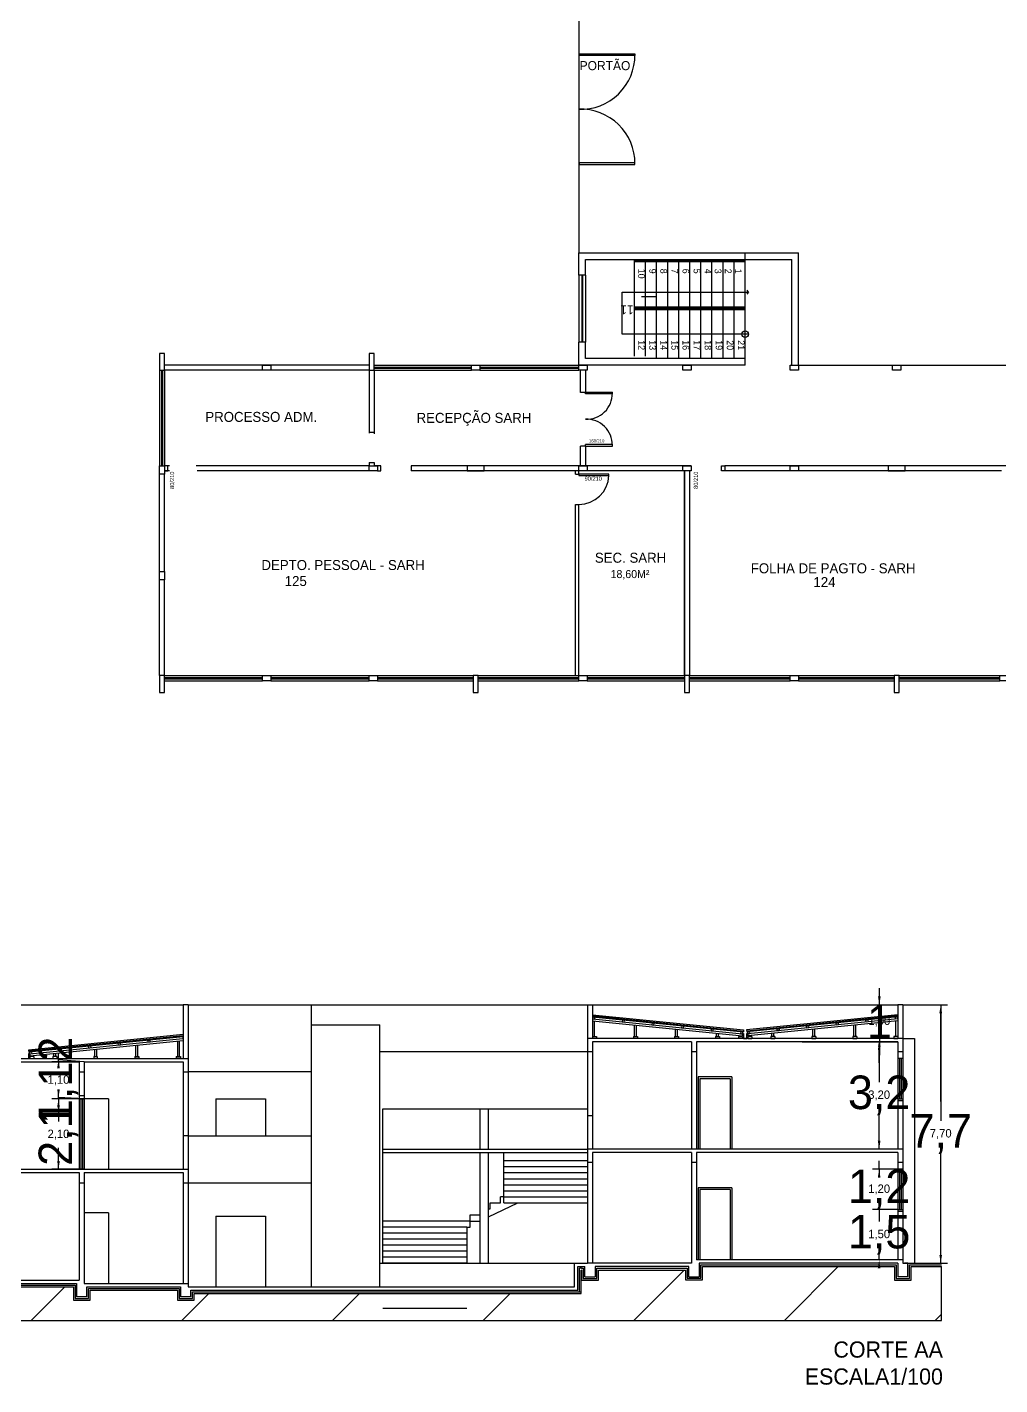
# Model space of a CAD drawing. Header units: metres. Extents: x -999 to 3200, y -1400 to 5056.
# Drawn here: x 1295.63 to 1324.63, y 4598.57 to 4639.01 of the extents above; entities that cross this region are included whole.
import ezdxf

# ---------------------------------------------------------------- set-up
doc = ezdxf.new("R2010")
doc.units = ezdxf.units.M
for name, color, linetype, true_color in [('.5', 7, 'Continuous', 0x000005), ('0.1', 7, 'Continuous', 0x000001), ('0.8', 7, 'Continuous', 0x000008), ('01', 7, 'Continuous', 0x000001), ('02', 7, 'Continuous', 0x000002), ('1', 7, 'Continuous', 0x000001), ('AMARELO', 7, 'Continuous', 0x000002), ('Capa3', 7, 'Continuous', 0x000003), ('COTAS', 7, 'Continuous', 0x000008), ('Layer1', 7, 'Continuous', 0x000001), ('PAREDE', 7, 'Continuous', 0x000005), ('Vão', 7, 'Continuous', 0x000002)]:
    doc.layers.add(name, color=color, linetype=linetype, true_color=true_color)

# ---------------------------------------------------------------- blocks, each defined once
blk = doc.blocks.new('_CLOSEDFILLED')
at = {"color": 0, "linetype": 'BYBLOCK'}
blk.add_solid([(-1, 0.16), (0, 0), (-1, -0.16)], dxfattribs=at)

msp = doc.modelspace()

# ---------------------------------------------------------------- hatches: boundary and pattern name
at = {"layer": '1'}
h = msp.add_hatch(dxfattribs=at)
h.set_pattern_fill('ANSI31', color=1)
h.paths.add_polyline_path([(1322.885, 4602.09), (1321.985, 4602.09), (1321.985, 4601.69), (1321.485, 4601.69), (1321.485, 4602.09), (1315.76, 4602.09), (1315.76, 4601.698), (1315.26, 4601.698), (1315.26, 4601.99), (1312.66, 4601.99), (1312.66, 4601.69), (1312.147, 4601.69), (1312.147, 4601.29), (1300.615, 4601.29), (1300.615, 4601.09), (1300.115, 4601.09), (1300.115, 4601.39), (1297.515, 4601.39), (1297.515, 4601.09), (1297.015, 4601.09), (1297.015, 4601.49), (1291.19, 4601.49), (1291.19, 4601.09), (1290.69, 4601.09), (1290.69, 4601.49), (1289.79, 4601.49), (1289.79, 4600.49), (1322.885, 4600.49), (1322.885, 4602.09)])

# ---------------------------------------------------------------- linework, layer by layer
at = {"layer": '.5', "color": 5}
for p, q in [((1312.076, 4631.631), (1312.076, 4632.291)), ((1312.076, 4632.291), (1318.626, 4632.291)), ((1318.626, 4628.946), (1318.626, 4632.291)), ((1312.276, 4631.631), (1312.276, 4632.091)), ((1312.276, 4632.091), (1318.426, 4632.091)), ((1317.036, 4632.061), (1313.736, 4632.061)), ((1313.736, 4632.061), (1313.736, 4632.021)), ((1317.036, 4632.021), (1313.736, 4632.021)), ((1318.426, 4628.946), (1318.426, 4632.091)), ((1312.276, 4631.631), (1312.076, 4631.631)), ((1317.036, 4630.671), (1313.736, 4630.671)), ((1317.036, 4630.631), (1313.736, 4630.631)), ((1317.036, 4630.591), (1313.736, 4630.591)), ((1312.076, 4628.946), (1312.076, 4629.631)), ((1312.276, 4629.631), (1312.076, 4629.631)), ((1312.276, 4629.146), (1312.276, 4629.631)), ((1317.036, 4629.146), (1312.276, 4629.146)), ((1317.036, 4628.946), (1317.036, 4629.146)), ((1317.036, 4628.946), (1312.076, 4628.946)), ((1317.036, 4628.946), (1312.736, 4628.946))]:
    msp.add_line(p, q, dxfattribs=at)
for points in [[(1299.726, 4628.796), (1299.726, 4629.296), (1299.576, 4629.296), (1299.576, 4628.796), (1299.726, 4628.796)], [(1305.976, 4628.796), (1305.976, 4629.296), (1305.826, 4629.296), (1305.826, 4628.796), (1305.976, 4628.796)], [(1305.976, 4628.796), (1305.976, 4629.296), (1305.826, 4629.296), (1305.826, 4628.796), (1305.976, 4628.796)], [(1302.901, 4628.796), (1302.651, 4628.796), (1302.651, 4628.946), (1302.901, 4628.946), (1302.901, 4628.796)], [(1299.726, 4625.946), (1299.726, 4625.696), (1299.576, 4625.696), (1299.576, 4625.946), (1299.726, 4625.946)], [(1309.251, 4625.946), (1308.751, 4625.946), (1308.751, 4625.796), (1309.251, 4625.796), (1309.251, 4625.946)], [(1312.326, 4625.796), (1312.076, 4625.796), (1312.076, 4625.946), (1312.326, 4625.946), (1312.326, 4625.796)], [(1318.626, 4625.796), (1318.376, 4625.796), (1318.376, 4625.946), (1318.626, 4625.946), (1318.626, 4625.796)], [(1321.801, 4625.946), (1321.301, 4625.946), (1321.301, 4625.796), (1321.801, 4625.796), (1321.801, 4625.946)], [(1299.726, 4622.796), (1299.726, 4622.546), (1299.576, 4622.546), (1299.576, 4622.796), (1299.726, 4622.796)], [(1299.726, 4619.196), (1299.726, 4619.696), (1299.576, 4619.696), (1299.576, 4619.196), (1299.726, 4619.196)], [(1302.901, 4619.546), (1302.651, 4619.546), (1302.651, 4619.696), (1302.901, 4619.696), (1302.901, 4619.546)], [(1306.076, 4619.546), (1305.826, 4619.546), (1305.826, 4619.696), (1306.076, 4619.696), (1306.076, 4619.546)], [(1309.076, 4619.196), (1309.076, 4619.696), (1308.926, 4619.696), (1308.926, 4619.196), (1309.076, 4619.196)], [(1312.326, 4619.546), (1312.076, 4619.546), (1312.076, 4619.696), (1312.326, 4619.696), (1312.326, 4619.546)], [(1315.376, 4619.196), (1315.376, 4619.696), (1315.226, 4619.696), (1315.226, 4619.196), (1315.376, 4619.196)], [(1318.626, 4619.546), (1318.376, 4619.546), (1318.376, 4619.696), (1318.626, 4619.696), (1318.626, 4619.546)], [(1321.626, 4619.196), (1321.626, 4619.696), (1321.476, 4619.696), (1321.476, 4619.196), (1321.626, 4619.196)], [(1324.876, 4619.546), (1324.626, 4619.546), (1324.626, 4619.696), (1324.876, 4619.696), (1324.876, 4619.546)]]:
    msp.add_lwpolyline(points, dxfattribs=at)
at = {"color": 7}
for p, q in [((1313.736, 4629.216), (1313.736, 4632.091)), ((1314.066, 4630.671), (1314.066, 4632.091)), ((1314.066, 4632.061), (1314.066, 4632.091)), ((1314.396, 4630.671), (1314.396, 4632.091)), ((1314.726, 4630.671), (1314.726, 4632.091)), ((1315.056, 4630.671), (1315.056, 4632.091)), ((1315.386, 4630.671), (1315.386, 4632.091)), ((1315.716, 4630.671), (1315.716, 4632.091)), ((1316.046, 4630.671), (1316.046, 4632.091)), ((1316.376, 4629.146), (1316.376, 4632.091)), ((1316.706, 4629.146), (1316.706, 4632.091)), ((1313.371, 4629.871), (1313.371, 4631.116)), ((1313.371, 4631.116), (1317.131, 4631.116)), ((1317.131, 4631.116), (1317.083, 4631.062)), ((1317.131, 4631.116), (1317.093, 4631.18)), ((1314.066, 4629.216), (1314.066, 4630.591)), ((1314.396, 4629.146), (1314.396, 4630.591)), ((1314.726, 4629.146), (1314.726, 4630.591)), ((1315.056, 4629.146), (1315.056, 4630.591)), ((1315.386, 4629.146), (1315.386, 4630.591)), ((1315.716, 4629.146), (1315.716, 4630.591)), ((1316.046, 4629.146), (1316.046, 4630.591)), ((1317.135, 4629.871), (1313.371, 4629.871)), ((1305.826, 4628.946), (1299.726, 4628.946)), ((1305.826, 4628.796), (1299.726, 4628.796)), ((1305.826, 4628.796), (1305.976, 4628.796)), ((1305.826, 4628.796), (1305.826, 4626.921)), ((1305.976, 4628.796), (1305.976, 4628.946)), ((1305.976, 4628.796), (1305.976, 4626.896)), ((1312.126, 4628.134), (1312.126, 4628.796)), ((1312.276, 4628.796), (1312.276, 4628.134)), ((1318.626, 4628.946), (1349.476, 4628.946)), ((1312.276, 4628.134), (1312.126, 4628.134)), ((1305.826, 4626.946), (1305.976, 4626.946)), ((1312.126, 4625.946), (1312.126, 4626.534)), ((1312.276, 4626.534), (1312.126, 4626.534)), ((1312.276, 4626.534), (1312.276, 4625.946)), ((1299.876, 4625.946), (1299.726, 4625.946)), ((1299.876, 4625.796), (1299.726, 4625.796)), ((1305.826, 4625.946), (1300.676, 4625.946)), ((1305.826, 4625.796), (1300.701, 4625.796)), ((1305.826, 4626.046), (1305.976, 4626.046)), ((1305.826, 4626.046), (1305.826, 4625.946)), ((1306.076, 4625.796), (1305.826, 4625.796)), ((1305.976, 4626.046), (1305.976, 4625.946)), ((1306.076, 4625.946), (1305.976, 4625.946)), ((1308.751, 4625.946), (1307.076, 4625.946)), ((1307.076, 4625.946), (1307.076, 4625.796)), ((1308.751, 4625.796), (1307.076, 4625.796)), ((1315.226, 4625.796), (1308.751, 4625.796)), ((1315.426, 4625.946), (1309.251, 4625.946)), ((1311.976, 4625.696), (1311.976, 4625.796)), ((1312.076, 4625.696), (1312.076, 4625.796)), ((1315.226, 4625.796), (1315.226, 4619.696)), ((1315.426, 4625.796), (1315.376, 4625.796)), ((1315.376, 4625.796), (1315.376, 4619.696)), ((1318.726, 4625.946), (1316.426, 4625.946)), ((1316.426, 4625.946), (1316.426, 4625.796)), ((1318.726, 4625.796), (1316.426, 4625.796)), ((1324.876, 4625.946), (1318.626, 4625.946)), ((1324.676, 4625.796), (1318.626, 4625.796)), ((1299.576, 4622.796), (1299.576, 4625.696)), ((1299.726, 4622.796), (1299.726, 4625.696)), ((1311.976, 4625.696), (1312.076, 4625.696)), ((1311.976, 4619.696), (1311.976, 4624.796)), ((1311.976, 4624.796), (1312.076, 4624.796)), ((1312.076, 4619.696), (1312.076, 4624.796)), ((1299.576, 4619.696), (1299.576, 4622.546)), ((1321.028, 4608.79), (1321.028, 4608.79)), ((1321.028, 4608.159), (1321.028, 4608.54)), ((1297.335, 4608.19), (1296.569, 4608.25)), ((1297.335, 4607.09), (1296.569, 4607.125)), ((1297.335, 4607.09), (1296.569, 4607.09)), ((1321.028, 4605.84), (1321.028, 4606.221)), ((1321.028, 4605.59), (1321.028, 4605.59)), ((1297.335, 4604.99), (1296.569, 4604.99)), ((1321.585, 4604.99), (1321.028, 4604.99)), ((1321.028, 4604.04), (1321.028, 4604.009)), ((1321.585, 4603.79), (1321.028, 4603.79)), ((1321.585, 4603.79), (1321.028, 4603.79)), ((1321.585, 4602.29), (1321.028, 4602.29)), ((1312.16, 4602.04), (1312.097, 4602.04)), ((1312.097, 4601.34), (1312.097, 4602.04)), ((1312.16, 4601.99), (1312.147, 4601.99)), ((1312.147, 4601.29), (1312.147, 4601.99)), ((1321.028, 4602.071), (1321.028, 4602.04)), ((1300.565, 4601.34), (1312.147, 4601.342)), ((1300.615, 4601.29), (1312.147, 4601.29))]:
    msp.add_line(p, q, dxfattribs=at)
at = {"color": 1}
for p, q in [((1321.034, 4610.14), (1321.034, 4610.39)), ((1321.034, 4609.89), (1321.034, 4609.89)), ((1321.735, 4609.89), (1322.863, 4609.89)), ((1322.863, 4607.009), (1322.863, 4609.64)), ((1321.034, 4608.89), (1321.034, 4608.89)), ((1321.034, 4608.64), (1321.034, 4608.39)), ((1322.863, 4602.44), (1322.863, 4605.071)), ((1321.76, 4602.19), (1322.863, 4602.19))]:
    msp.add_line(p, q, dxfattribs=at)
at = {"color": 8}
for p, q in [((1321.028, 4608.79), (1321.028, 4607.586)), ((1296.569, 4608.19), (1296.569, 4608.44)), ((1297.135, 4608.19), (1296.369, 4608.19)), ((1296.569, 4608.19), (1296.569, 4608.036)), ((1296.569, 4607.09), (1296.569, 4607.244)), ((1297.135, 4607.09), (1296.369, 4607.09)), ((1297.135, 4607.09), (1296.369, 4607.09)), ((1296.569, 4607.09), (1296.569, 4606.419)), ((1296.569, 4607.09), (1296.569, 4606.84)), ((1321.028, 4605.59), (1321.028, 4606.794)), ((1296.569, 4604.99), (1296.569, 4605.628)), ((1321.028, 4604.99), (1321.028, 4605.24)), ((1297.135, 4604.99), (1296.369, 4604.99)), ((1321.385, 4604.99), (1320.828, 4604.99)), ((1321.028, 4604.99), (1321.028, 4604.786)), ((1321.028, 4603.79), (1321.028, 4603.994)), ((1321.385, 4603.79), (1320.828, 4603.79)), ((1321.385, 4603.79), (1320.828, 4603.79)), ((1321.028, 4603.79), (1321.028, 4603.436)), ((1321.028, 4603.79), (1321.028, 4603.54)), ((1321.385, 4602.29), (1320.828, 4602.29)), ((1321.028, 4602.29), (1321.028, 4602.644))]:
    msp.add_line(p, q, dxfattribs=at)
at = {"color": 7}
for points in [[(1299.726, 4625.796), (1299.826, 4625.796), (1299.826, 4625.946), (1299.726, 4625.946)], [(1306.076, 4625.796), (1306.176, 4625.796), (1306.176, 4625.946), (1306.076, 4625.946)], [(1316.426, 4625.796), (1316.326, 4625.796), (1316.326, 4625.946), (1316.426, 4625.946)], [(1312.16, 4602.04), (1312.21, 4602.04), (1312.21, 4601.74), (1312.61, 4601.74), (1312.61, 4602.04), (1315.31, 4602.04), (1315.31, 4601.748), (1315.71, 4601.748), (1315.71, 4602.14), (1321.535, 4602.14), (1321.535, 4601.74), (1321.935, 4601.74), (1321.935, 4602.14), (1322.885, 4602.14)], [(1312.16, 4601.99), (1312.16, 4601.69), (1312.66, 4601.69), (1312.66, 4601.99), (1315.26, 4601.99), (1315.26, 4601.698), (1315.76, 4601.698), (1315.76, 4602.09), (1321.485, 4602.09), (1321.485, 4601.69), (1321.985, 4601.69), (1321.985, 4602.09), (1322.885, 4602.09)], [(1289.79, 4601.54), (1290.74, 4601.54), (1290.74, 4601.14), (1291.14, 4601.14), (1291.14, 4601.54), (1297.065, 4601.54), (1297.065, 4601.14), (1297.465, 4601.14), (1297.465, 4601.44), (1300.165, 4601.44), (1300.165, 4601.14), (1300.565, 4601.14), (1300.565, 4601.34)], [(1289.79, 4601.49), (1290.69, 4601.49), (1290.69, 4601.09), (1291.19, 4601.09), (1291.19, 4601.49), (1297.015, 4601.49), (1297.015, 4601.09), (1297.515, 4601.09), (1297.515, 4601.39), (1300.115, 4601.39), (1300.115, 4601.09), (1300.615, 4601.09), (1300.615, 4601.29)]]:
    msp.add_lwpolyline(points, dxfattribs=at)
msp.add_circle((1317.036, 4629.871), 0.0992, dxfattribs=at)
at = {"layer": '0.1', "color": 1}
for p, q in [((1314.398, 4630.979), (1313.946, 4630.979)), ((1312.276, 4628.137), (1313.076, 4628.137)), ((1313.076, 4628.089), (1312.276, 4628.089)), ((1313.076, 4626.583), (1312.276, 4626.583)), ((1313.076, 4626.536), (1313.076, 4626.583)), ((1312.276, 4626.536), (1313.076, 4626.536))]:
    msp.add_line(p, q, dxfattribs=at)
for centre, start, end in [((1312.311, 4628.101), 267.3895, 0.8874), ((1312.311, 4626.571), 359.1126, 92.6105)]:
    msp.add_arc(centre, 0.766, start, end, dxfattribs=at)
at = {"layer": '0.8', "color": 8}
msp.add_line((1310.874, 4619.696), (1311.434, 4619.696), dxfattribs=at)
msp.add_lwpolyline([(1312.976, 4625.656), (1312.976, 4625.696), (1312.076, 4625.696), (1312.076, 4625.656)], close=True, dxfattribs=at)
msp.add_arc((1312.076, 4625.696), 0.9, 270, 357.4527, dxfattribs=at)
at = {"layer": '01', "color": 2}
msp.add_line((1315.226, 4619.696), (1315.226, 4625.796), dxfattribs=at)
at = {"layer": '02', "color": 2}
for p, q in [((1321.526, 4625.796), (1321.626, 4625.796)), ((1304.11, 4609.29), (1306.15, 4609.29)), ((1306.235, 4602.19), (1306.235, 4606.788)), ((1309.84, 4603.99), (1309.84, 4605.488)), ((1309.84, 4605.25), (1312.335, 4605.25)), ((1309.84, 4605.07), (1312.335, 4605.07)), ((1309.84, 4604.89), (1312.335, 4604.89)), ((1309.84, 4604.71), (1312.335, 4604.71)), ((1309.84, 4604.53), (1312.335, 4604.53)), ((1309.84, 4604.35), (1312.335, 4604.35)), ((1309.135, 4603.728), (1309.135, 4603.908)), ((1309.385, 4603.57), (1310.257, 4603.99)), ((1309.435, 4603.81), (1309.435, 4603.99)), ((1309.435, 4603.99), (1309.735, 4603.99)), ((1309.735, 4603.99), (1309.74, 4603.99)), ((1309.74, 4603.99), (1309.74, 4604.17)), ((1309.84, 4604.17), (1309.74, 4604.17)), ((1309.84, 4604.17), (1312.335, 4604.17)), ((1309.84, 4603.99), (1312.335, 4603.99)), ((1308.835, 4603.45), (1308.835, 4603.63)), ((1308.835, 4603.63), (1309.135, 4603.63)), ((1309.385, 4603.81), (1309.435, 4603.81)), ((1308.835, 4603.45), (1309.135, 4603.45))]:
    msp.add_line(p, q, dxfattribs=at)
at = {"layer": '1', "color": 1}
for p, q in [((1312.101, 4638.219), (1313.751, 4638.219)), ((1312.101, 4638.219), (1312.101, 4638.169)), ((1313.751, 4638.169), (1312.101, 4638.169)), ((1313.751, 4638.219), (1313.751, 4638.169)), ((1313.751, 4634.969), (1312.101, 4634.969)), ((1312.101, 4634.919), (1312.101, 4634.969)), ((1312.101, 4634.919), (1313.751, 4634.919)), ((1313.751, 4634.919), (1313.751, 4634.969)), ((1317.036, 4629.146), (1317.036, 4632.291)), ((1299.576, 4628.796), (1299.576, 4625.946)), ((1299.726, 4628.796), (1299.726, 4625.946)), ((1305.976, 4628.946), (1308.876, 4628.946)), ((1305.976, 4628.796), (1308.876, 4628.796)), ((1309.126, 4628.946), (1312.076, 4628.946)), ((1309.126, 4628.796), (1312.076, 4628.796)), ((1312.276, 4628.089), (1312.276, 4628.134)), ((1313.076, 4628.089), (1313.076, 4628.137)), ((1312.276, 4626.534), (1312.276, 4626.583)), ((1299.726, 4619.696), (1299.726, 4622.546)), ((1299.726, 4619.696), (1302.651, 4619.696)), ((1302.901, 4619.696), (1305.826, 4619.696)), ((1306.076, 4619.696), (1308.926, 4619.696)), ((1309.076, 4619.696), (1312.076, 4619.696)), ((1312.326, 4619.696), (1315.226, 4619.696)), ((1315.376, 4619.696), (1318.376, 4619.696)), ((1318.626, 4619.696), (1321.476, 4619.696)), ((1321.626, 4619.696), (1324.626, 4619.696)), ((1299.726, 4619.546), (1302.651, 4619.546)), ((1302.901, 4619.546), (1305.826, 4619.546)), ((1306.076, 4619.546), (1308.926, 4619.546)), ((1309.076, 4619.546), (1312.076, 4619.546)), ((1312.326, 4619.546), (1315.226, 4619.546)), ((1315.376, 4619.546), (1318.376, 4619.546)), ((1318.626, 4619.546), (1321.476, 4619.546)), ((1321.626, 4619.546), (1324.626, 4619.546)), ((1290.935, 4609.89), (1300.285, 4609.89)), ((1300.435, 4609.89), (1308.66, 4609.89)), ((1304.11, 4609.29), (1304.11, 4609.89)), ((1308.66, 4609.89), (1312.335, 4609.89)), ((1312.485, 4609.89), (1321.585, 4609.89)), ((1312.485, 4609.591), (1316.99, 4609.14)), ((1321.585, 4609.591), (1317.079, 4609.14)), ((1312.485, 4609.561), (1316.987, 4609.11)), ((1312.485, 4609.53), (1316.984, 4609.081)), ((1312.485, 4609.47), (1316.958, 4609.023)), ((1312.485, 4609.41), (1316.952, 4608.963)), ((1312.497, 4609.529), (1312.491, 4609.47)), ((1312.491, 4609.47), (1312.55, 4609.464)), ((1312.556, 4609.523), (1312.497, 4609.529)), ((1312.545, 4608.95), (1312.545, 4609.404)), ((1312.55, 4609.464), (1312.556, 4609.523)), ((1313.379, 4609.441), (1313.373, 4609.381)), ((1313.373, 4609.381), (1313.432, 4609.375)), ((1313.438, 4609.435), (1313.379, 4609.441)), ((1313.432, 4609.375), (1313.438, 4609.435)), ((1313.737, 4608.95), (1313.737, 4609.285)), ((1313.797, 4608.95), (1313.797, 4609.279)), ((1314.261, 4609.353), (1314.255, 4609.293)), ((1314.255, 4609.293), (1314.314, 4609.287)), ((1314.32, 4609.347), (1314.261, 4609.353)), ((1314.314, 4609.287), (1314.32, 4609.347)), ((1315.143, 4609.265), (1315.137, 4609.205)), ((1315.137, 4609.205), (1315.196, 4609.199)), ((1315.202, 4609.259), (1315.143, 4609.265)), ((1315.196, 4609.199), (1315.202, 4609.259)), ((1316.025, 4609.176), (1316.019, 4609.117)), ((1316.085, 4609.17), (1316.025, 4609.176)), ((1316.079, 4609.111), (1316.085, 4609.17)), ((1321.585, 4609.561), (1317.082, 4609.11)), ((1321.585, 4609.53), (1317.085, 4609.081)), ((1321.585, 4609.47), (1317.111, 4609.023)), ((1321.585, 4609.41), (1317.117, 4608.963)), ((1317.985, 4609.17), (1318.044, 4609.176)), ((1317.991, 4609.111), (1317.985, 4609.17)), ((1318.044, 4609.176), (1318.05, 4609.117)), ((1318.867, 4609.259), (1318.926, 4609.265)), ((1318.873, 4609.199), (1318.867, 4609.259)), ((1318.932, 4609.205), (1318.873, 4609.199)), ((1318.926, 4609.265), (1318.932, 4609.205)), ((1319.749, 4609.347), (1319.809, 4609.353)), ((1319.755, 4609.287), (1319.749, 4609.347)), ((1319.815, 4609.293), (1319.755, 4609.287)), ((1319.809, 4609.353), (1319.815, 4609.293)), ((1320.273, 4608.95), (1320.273, 4609.279)), ((1320.333, 4608.95), (1320.333, 4609.285)), ((1320.631, 4609.435), (1320.691, 4609.441)), ((1320.637, 4609.375), (1320.631, 4609.435)), ((1320.697, 4609.381), (1320.637, 4609.375)), ((1320.691, 4609.441), (1320.697, 4609.381)), ((1321.513, 4609.523), (1321.573, 4609.529)), ((1321.519, 4609.464), (1321.513, 4609.523)), ((1321.579, 4609.47), (1321.519, 4609.464)), ((1321.525, 4608.95), (1321.525, 4609.404)), ((1321.573, 4609.529), (1321.579, 4609.47)), ((1300.285, 4609.001), (1295.679, 4608.54)), ((1300.285, 4608.971), (1295.682, 4608.51)), ((1300.285, 4608.94), (1295.685, 4608.481)), ((1300.278, 4608.879), (1295.711, 4608.423)), ((1300.285, 4608.82), (1295.717, 4608.363)), ((1299.231, 4608.835), (1299.291, 4608.841)), ((1299.237, 4608.775), (1299.231, 4608.835)), ((1299.297, 4608.781), (1299.237, 4608.775)), ((1299.291, 4608.841), (1299.297, 4608.781)), ((1300.125, 4608.35), (1300.125, 4608.804)), ((1300.171, 4608.35), (1300.171, 4608.809)), ((1300.273, 4608.929), (1300.279, 4608.87)), ((1312.485, 4608.95), (1312.605, 4608.95)), ((1312.605, 4608.89), (1312.485, 4608.89)), ((1312.605, 4608.95), (1312.605, 4608.89)), ((1313.707, 4608.95), (1313.827, 4608.95)), ((1313.707, 4608.95), (1313.707, 4608.89)), ((1313.827, 4608.89), (1313.707, 4608.89)), ((1313.827, 4608.95), (1313.827, 4608.89)), ((1314.929, 4608.95), (1315.049, 4608.95)), ((1314.929, 4608.95), (1314.929, 4608.89)), ((1315.049, 4608.89), (1314.929, 4608.89)), ((1314.959, 4608.95), (1314.959, 4609.162)), ((1315.019, 4608.95), (1315.019, 4609.156)), ((1315.049, 4608.95), (1315.049, 4608.89)), ((1316.019, 4609.117), (1316.079, 4609.111)), ((1316.151, 4608.95), (1316.271, 4608.95)), ((1316.151, 4608.95), (1316.151, 4608.89)), ((1316.271, 4608.89), (1316.151, 4608.89)), ((1316.181, 4608.95), (1316.181, 4609.04)), ((1316.241, 4608.95), (1316.241, 4609.034)), ((1316.271, 4608.95), (1316.271, 4608.89)), ((1316.832, 4608.95), (1316.952, 4608.95)), ((1316.832, 4608.95), (1316.832, 4608.89)), ((1316.952, 4608.89), (1316.832, 4608.89)), ((1316.904, 4609.088), (1316.898, 4609.029)), ((1316.898, 4609.029), (1316.958, 4609.023)), ((1316.964, 4609.083), (1316.904, 4609.088)), ((1316.958, 4609.023), (1316.952, 4608.963)), ((1316.952, 4608.95), (1316.952, 4608.89)), ((1316.958, 4609.023), (1316.964, 4609.083)), ((1316.962, 4609.04), (1316.986, 4609.04)), ((1316.99, 4609.14), (1316.984, 4609.081)), ((1316.986, 4609.04), (1316.986, 4608.89)), ((1316.986, 4608.89), (1317.083, 4608.89)), ((1317.079, 4609.14), (1317.085, 4609.081)), ((1317.083, 4608.89), (1317.083, 4609.04)), ((1317.083, 4609.04), (1317.107, 4609.04)), ((1317.105, 4609.083), (1317.165, 4609.088)), ((1317.111, 4609.023), (1317.105, 4609.083)), ((1317.171, 4609.029), (1317.111, 4609.023)), ((1317.111, 4609.023), (1317.117, 4608.963)), ((1317.237, 4608.95), (1317.117, 4608.95)), ((1317.117, 4608.95), (1317.117, 4608.89)), ((1317.117, 4608.89), (1317.237, 4608.89)), ((1317.165, 4609.088), (1317.171, 4609.029)), ((1317.237, 4608.95), (1317.237, 4608.89)), ((1317.918, 4608.95), (1317.798, 4608.95)), ((1317.798, 4608.95), (1317.798, 4608.89)), ((1317.798, 4608.89), (1317.918, 4608.89)), ((1317.828, 4608.95), (1317.828, 4609.034)), ((1317.888, 4608.95), (1317.888, 4609.04)), ((1317.918, 4608.95), (1317.918, 4608.89)), ((1318.05, 4609.117), (1317.991, 4609.111)), ((1319.14, 4608.95), (1319.02, 4608.95)), ((1319.02, 4608.95), (1319.02, 4608.89)), ((1319.02, 4608.89), (1319.14, 4608.89)), ((1319.05, 4608.95), (1319.05, 4609.156)), ((1319.11, 4608.95), (1319.11, 4609.162)), ((1319.14, 4608.95), (1319.14, 4608.89)), ((1320.363, 4608.95), (1320.243, 4608.95)), ((1320.243, 4608.95), (1320.243, 4608.89)), ((1320.243, 4608.89), (1320.363, 4608.89)), ((1320.363, 4608.95), (1320.363, 4608.89)), ((1321.585, 4608.95), (1321.465, 4608.95)), ((1321.465, 4608.95), (1321.465, 4608.89)), ((1321.465, 4608.89), (1321.585, 4608.89)), ((1321.735, 4608.89), (1322.085, 4608.89)), ((1322.085, 4608.89), (1322.085, 4602.19)), ((1295.679, 4608.54), (1295.685, 4608.481)), ((1295.683, 4608.29), (1295.683, 4608.44)), ((1295.683, 4608.44), (1295.707, 4608.44)), ((1295.705, 4608.483), (1295.765, 4608.488)), ((1295.711, 4608.423), (1295.705, 4608.483)), ((1295.771, 4608.429), (1295.711, 4608.423)), ((1295.711, 4608.423), (1295.717, 4608.363)), ((1295.765, 4608.488), (1295.771, 4608.429)), ((1296.428, 4608.35), (1296.428, 4608.434)), ((1296.488, 4608.35), (1296.488, 4608.44)), ((1296.585, 4608.57), (1296.644, 4608.576)), ((1296.591, 4608.511), (1296.585, 4608.57)), ((1296.65, 4608.517), (1296.591, 4608.511)), ((1296.644, 4608.576), (1296.65, 4608.517)), ((1297.467, 4608.659), (1297.526, 4608.665)), ((1297.473, 4608.599), (1297.467, 4608.659)), ((1297.532, 4608.605), (1297.473, 4608.599)), ((1297.526, 4608.665), (1297.532, 4608.605)), ((1297.65, 4608.35), (1297.65, 4608.556)), ((1297.71, 4608.35), (1297.71, 4608.562)), ((1298.349, 4608.747), (1298.409, 4608.753)), ((1298.355, 4608.687), (1298.349, 4608.747)), ((1298.415, 4608.693), (1298.355, 4608.687)), ((1298.409, 4608.753), (1298.415, 4608.693)), ((1298.873, 4608.35), (1298.873, 4608.679)), ((1298.933, 4608.35), (1298.933, 4608.685)), ((1312.335, 4608.49), (1306.15, 4608.49)), ((1312.335, 4608.49), (1312.335, 4606.59)), ((1312.485, 4608.49), (1312.485, 4606.59)), ((1295.586, 4608.29), (1295.683, 4608.29)), ((1295.837, 4608.35), (1295.717, 4608.35)), ((1295.717, 4608.35), (1295.717, 4608.29)), ((1295.717, 4608.29), (1295.837, 4608.29)), ((1295.837, 4608.35), (1295.837, 4608.29)), ((1296.518, 4608.35), (1296.398, 4608.35)), ((1296.398, 4608.35), (1296.398, 4608.29)), ((1296.398, 4608.29), (1296.518, 4608.29)), ((1296.518, 4608.35), (1296.518, 4608.29)), ((1297.62, 4608.35), (1297.62, 4608.29)), ((1297.65, 4608.35), (1297.62, 4608.35)), ((1297.62, 4608.29), (1297.728, 4608.29)), ((1297.65, 4608.35), (1297.72, 4608.35)), ((1297.72, 4608.35), (1297.72, 4608.29)), ((1298.843, 4608.35), (1298.963, 4608.35)), ((1298.843, 4608.35), (1298.843, 4608.29)), ((1298.843, 4608.29), (1298.963, 4608.29)), ((1298.963, 4608.29), (1298.843, 4608.29)), ((1298.963, 4608.35), (1298.963, 4608.29)), ((1298.963, 4608.35), (1298.963, 4608.29)), ((1300.081, 4608.35), (1300.201, 4608.35)), ((1300.081, 4608.35), (1300.081, 4608.29)), ((1300.201, 4608.29), (1300.081, 4608.29)), ((1300.201, 4608.35), (1300.201, 4608.29)), ((1321.635, 4608.29), (1321.635, 4607.09)), ((1321.685, 4608.29), (1321.685, 4607.09)), ((1300.285, 4607.89), (1300.285, 4605.99)), ((1304.11, 4607.89), (1300.435, 4607.89)), ((1300.435, 4607.89), (1300.435, 4605.99)), ((1315.635, 4607.74), (1315.635, 4605.59)), ((1316.635, 4607.74), (1315.635, 4607.74)), ((1315.685, 4607.69), (1315.685, 4605.59)), ((1316.585, 4607.69), (1315.685, 4607.69)), ((1316.585, 4607.69), (1316.585, 4605.59)), ((1316.635, 4607.74), (1316.635, 4605.59)), ((1297.235, 4607.09), (1297.235, 4604.99)), ((1297.285, 4607.09), (1297.285, 4604.99)), ((1298.06, 4607.09), (1297.335, 4607.09)), ((1298.06, 4607.09), (1298.06, 4604.99)), ((1301.26, 4607.09), (1302.735, 4607.09)), ((1301.26, 4607.09), (1301.26, 4605.99)), ((1302.735, 4607.09), (1302.735, 4605.99)), ((1309.135, 4602.19), (1309.135, 4605.488)), ((1309.385, 4602.19), (1309.385, 4605.488)), ((1312.335, 4605.19), (1312.335, 4602.19)), ((1312.485, 4605.19), (1312.485, 4602.19)), ((1321.635, 4604.99), (1321.635, 4603.79)), ((1321.685, 4604.99), (1321.685, 4603.79)), ((1300.285, 4604.59), (1300.285, 4601.59)), ((1300.435, 4604.59), (1304.11, 4604.59)), ((1300.435, 4604.59), (1300.435, 4601.59)), ((1315.635, 4604.44), (1315.635, 4602.29)), ((1316.635, 4604.44), (1315.635, 4604.44)), ((1315.685, 4604.39), (1315.685, 4602.29)), ((1316.585, 4604.39), (1315.685, 4604.39)), ((1316.585, 4604.39), (1316.585, 4602.29)), ((1316.635, 4604.44), (1316.635, 4602.29)), ((1298.06, 4603.69), (1297.335, 4603.69)), ((1298.06, 4603.69), (1298.06, 4601.59)), ((1301.26, 4603.59), (1302.735, 4603.59)), ((1301.26, 4603.59), (1301.26, 4601.49)), ((1302.735, 4603.59), (1302.735, 4601.49)), ((1308.835, 4603.45), (1306.235, 4603.45)), ((1308.735, 4603.27), (1306.235, 4603.27)), ((1308.735, 4603.27), (1308.735, 4602.19)), ((1308.735, 4603.27), (1308.835, 4603.27)), ((1308.835, 4603.27), (1308.835, 4603.45)), ((1308.735, 4603.09), (1306.235, 4603.09)), ((1308.735, 4602.91), (1306.235, 4602.91)), ((1308.735, 4602.73), (1306.235, 4602.73)), ((1308.735, 4602.55), (1306.235, 4602.55)), ((1308.735, 4602.37), (1306.235, 4602.37)), ((1306.15, 4602.19), (1311.947, 4602.19)), ((1308.735, 4602.19), (1306.235, 4602.19)), ((1322.885, 4600.49), (1322.885, 4602.09)), ((1308.735, 4600.848), (1306.235, 4600.848)), ((1289.79, 4600.49), (1322.885, 4600.49))]:
    msp.add_line(p, q, dxfattribs=at)
at = {"layer": '1', "color": 8}
for p, q in [((1321.034, 4609.89), (1321.034, 4610.14)), ((1321.034, 4609.89), (1321.034, 4609.786)), ((1321.935, 4609.89), (1323.063, 4609.89)), ((1322.863, 4609.89), (1322.863, 4606.436)), ((1321.034, 4608.89), (1321.034, 4608.994)), ((1321.034, 4608.89), (1321.034, 4608.64)), ((1322.863, 4602.19), (1322.863, 4605.644)), ((1321.96, 4602.19), (1323.063, 4602.19))]:
    msp.add_line(p, q, dxfattribs=at)
at = {"layer": '1', "color": 1}
for centre, start, end in [((1312.137, 4638.181), 267.8201, 0.4438), ((1312.137, 4634.956), 359.5562, 92.1799)]:
    msp.add_arc(centre, 1.614, start, end, dxfattribs=at)
at = {"layer": 'AMARELO', "color": 2}
for p, q in [((1312.076, 4631.631), (1312.076, 4629.631)), ((1312.166, 4631.631), (1312.166, 4629.631)), ((1312.186, 4631.631), (1312.186, 4629.631)), ((1312.276, 4631.631), (1312.276, 4629.631))]:
    msp.add_line(p, q, dxfattribs=at)
at = {"layer": 'Capa3', "color": 3}
for p, q in [((1306.235, 4606.788), (1312.335, 4606.788)), ((1309.135, 4605.588), (1309.135, 4606.788)), ((1309.385, 4605.588), (1309.385, 4606.788))]:
    msp.add_line(p, q, dxfattribs=at)
at = {"layer": 'COTAS', "color": 8}
msp.add_line((1312.076, 4640.846), (1312.076, 4632.291), dxfattribs=at)
at = {"layer": 'Defpoints'}
for p in [(1321.034, 4609.89), (1321.034, 4609.89), (1321.735, 4609.89), (1322.863, 4609.89), (1321.028, 4608.79), (1321.028, 4608.79), (1321.034, 4608.89), (1296.569, 4608.19), (1297.335, 4608.19), (1296.569, 4607.09), (1297.335, 4607.09), (1297.335, 4607.09), (1321.028, 4605.59), (1297.335, 4604.99), (1321.028, 4604.99), (1321.585, 4604.99), (1321.585, 4603.79), (1321.585, 4603.79), (1321.028, 4602.29), (1321.585, 4602.29), (1321.76, 4602.19)]:
    msp.add_point(p, dxfattribs=at)
at = {"layer": 'Layer1', "color": 1}
for p, q in [((1308.876, 4628.796), (1308.876, 4628.946)), ((1308.876, 4628.946), (1309.126, 4628.946)), ((1309.126, 4628.796), (1308.876, 4628.796)), ((1309.126, 4628.946), (1309.126, 4628.796))]:
    msp.add_line(p, q, dxfattribs=at)
for points in [[(1312.326, 4628.796), (1312.076, 4628.796), (1312.076, 4628.946), (1312.326, 4628.946), (1312.326, 4628.796)], [(1315.426, 4628.796), (1315.176, 4628.796), (1315.176, 4628.946), (1315.426, 4628.946), (1315.426, 4628.796)], [(1318.626, 4628.796), (1318.376, 4628.796), (1318.376, 4628.946), (1318.626, 4628.946), (1318.626, 4628.796)], [(1321.676, 4628.796), (1321.426, 4628.796), (1321.426, 4628.946), (1321.676, 4628.946), (1321.676, 4628.796)], [(1306.076, 4625.796), (1305.826, 4625.796), (1305.826, 4625.946), (1306.076, 4625.946), (1306.076, 4625.796)], [(1315.426, 4625.796), (1315.176, 4625.796), (1315.176, 4625.946), (1315.426, 4625.946), (1315.426, 4625.796)]]:
    msp.add_lwpolyline(points, dxfattribs=at)
at = {"layer": 'PAREDE', "color": 5}
for p, q in [((1300.435, 4609.89), (1300.285, 4609.89)), ((1300.285, 4609.89), (1300.285, 4608.29)), ((1300.435, 4609.89), (1300.435, 4607.89)), ((1312.335, 4609.89), (1312.485, 4609.89)), ((1312.335, 4609.89), (1312.335, 4608.49)), ((1312.485, 4609.89), (1312.485, 4608.89)), ((1321.735, 4609.89), (1321.585, 4609.89)), ((1321.585, 4609.89), (1321.585, 4608.89)), ((1321.735, 4609.89), (1321.735, 4608.29)), ((1321.735, 4608.89), (1312.335, 4608.89)), ((1315.435, 4608.79), (1312.485, 4608.79)), ((1312.485, 4608.79), (1312.485, 4608.49)), ((1315.435, 4608.79), (1315.435, 4605.59)), ((1315.585, 4608.79), (1315.585, 4605.59)), ((1321.585, 4608.79), (1315.585, 4608.79)), ((1318.735, 4608.79), (1321.585, 4608.79)), ((1321.585, 4608.79), (1321.585, 4608.29)), ((1312.485, 4608.49), (1312.335, 4608.49)), ((1315.585, 4608.49), (1315.435, 4608.49)), ((1321.735, 4608.49), (1321.585, 4608.49)), ((1290.935, 4608.29), (1300.435, 4608.29)), ((1291.085, 4608.19), (1297.185, 4608.19)), ((1297.185, 4608.19), (1297.185, 4604.99)), ((1297.335, 4608.19), (1297.335, 4604.99)), ((1297.335, 4608.19), (1300.285, 4608.19)), ((1300.285, 4608.19), (1300.285, 4607.89)), ((1321.735, 4608.29), (1321.585, 4608.29)), ((1297.185, 4607.89), (1297.335, 4607.89)), ((1300.285, 4607.89), (1300.435, 4607.89)), ((1297.185, 4607.19), (1297.335, 4607.19)), ((1297.185, 4607.09), (1297.335, 4607.09)), ((1321.585, 4607.09), (1321.585, 4605.59)), ((1321.585, 4607.09), (1321.735, 4607.09)), ((1321.585, 4607.04), (1321.735, 4607.04)), ((1321.735, 4607.09), (1321.735, 4604.99)), ((1312.335, 4606.59), (1312.335, 4605.19)), ((1312.335, 4606.59), (1312.485, 4606.59)), ((1312.485, 4606.59), (1312.485, 4605.59)), ((1300.285, 4605.99), (1300.285, 4604.99)), ((1300.435, 4605.99), (1300.285, 4605.99)), ((1300.435, 4605.99), (1300.435, 4604.59)), ((1300.435, 4605.99), (1304.11, 4605.99)), ((1306.235, 4605.588), (1312.335, 4605.588)), ((1306.235, 4605.588), (1312.335, 4605.588)), ((1321.735, 4605.59), (1312.335, 4605.59)), ((1306.235, 4605.488), (1312.335, 4605.488)), ((1306.235, 4605.488), (1312.335, 4605.488)), ((1312.485, 4605.19), (1312.335, 4605.19)), ((1312.485, 4605.19), (1312.335, 4605.19)), ((1315.435, 4605.49), (1312.485, 4605.49)), ((1312.485, 4605.49), (1312.485, 4605.19)), ((1315.435, 4605.49), (1315.435, 4602.19)), ((1315.585, 4605.19), (1315.435, 4605.19)), ((1315.585, 4605.49), (1315.585, 4602.29)), ((1321.585, 4605.49), (1315.585, 4605.49)), ((1321.585, 4605.49), (1321.585, 4604.99)), ((1321.735, 4605.19), (1321.585, 4605.19)), ((1290.935, 4604.99), (1300.435, 4604.99)), ((1291.085, 4604.89), (1297.185, 4604.89)), ((1297.185, 4604.89), (1297.185, 4601.69)), ((1297.335, 4604.89), (1297.335, 4601.59)), ((1297.335, 4604.89), (1300.285, 4604.89)), ((1300.285, 4604.89), (1300.285, 4604.59)), ((1321.735, 4604.99), (1321.585, 4604.99)), ((1297.185, 4604.59), (1297.335, 4604.59)), ((1300.285, 4604.59), (1300.435, 4604.59)), ((1321.585, 4603.79), (1321.585, 4602.29)), ((1321.585, 4603.79), (1321.735, 4603.79)), ((1321.585, 4603.74), (1321.735, 4603.74)), ((1321.735, 4603.79), (1321.735, 4602.19)), ((1321.735, 4602.29), (1315.585, 4602.29)), ((1311.947, 4602.19), (1312.335, 4602.19)), ((1311.947, 4601.49), (1311.947, 4602.19)), ((1312.047, 4602.09), (1312.26, 4602.09)), ((1312.047, 4602.09), (1312.26, 4602.09)), ((1312.047, 4601.39), (1312.047, 4602.09)), ((1312.26, 4601.79), (1312.26, 4602.09)), ((1315.435, 4602.19), (1312.335, 4602.19)), ((1315.36, 4602.09), (1312.56, 4602.09)), ((1312.56, 4602.09), (1312.56, 4601.79)), ((1315.36, 4601.79), (1315.36, 4602.09)), ((1321.585, 4602.19), (1315.66, 4602.19)), ((1315.66, 4602.19), (1315.66, 4601.79)), ((1321.585, 4602.19), (1321.585, 4601.79)), ((1321.735, 4602.19), (1321.785, 4602.19)), ((1321.885, 4602.19), (1321.785, 4602.19)), ((1321.885, 4601.79), (1321.885, 4602.19)), ((1321.885, 4602.19), (1322.885, 4602.19)), ((1290.935, 4601.69), (1297.185, 4601.69)), ((1291.085, 4601.59), (1297.11, 4601.59)), ((1297.11, 4601.59), (1297.11, 4601.19)), ((1297.335, 4601.59), (1300.435, 4601.59)), ((1297.41, 4601.49), (1300.21, 4601.49)), ((1297.41, 4601.19), (1297.41, 4601.49)), ((1300.21, 4601.49), (1300.21, 4601.19)), ((1300.435, 4601.59), (1300.435, 4601.49)), ((1300.435, 4601.49), (1311.947, 4601.49)), ((1312.26, 4601.79), (1312.56, 4601.79)), ((1315.36, 4601.79), (1315.66, 4601.79)), ((1321.885, 4601.79), (1321.585, 4601.79)), ((1297.41, 4601.19), (1297.11, 4601.19)), ((1300.51, 4601.19), (1300.21, 4601.19)), ((1300.51, 4601.19), (1300.51, 4601.39)), ((1300.51, 4601.39), (1312.047, 4601.39)), ((1303.61, 4601.39), (1304.21, 4601.39))]:
    msp.add_line(p, q, dxfattribs=at)
at = {"layer": 'Vão', "color": 2}
for p, q in [((1299.636, 4628.796), (1299.636, 4625.946)), ((1299.666, 4628.796), (1299.666, 4625.946)), ((1305.976, 4628.886), (1308.876, 4628.886)), ((1305.976, 4628.856), (1308.876, 4628.856)), ((1309.126, 4628.886), (1312.076, 4628.886)), ((1309.126, 4628.856), (1312.076, 4628.856)), ((1299.726, 4619.636), (1302.651, 4619.636)), ((1299.726, 4619.606), (1302.651, 4619.606)), ((1302.901, 4619.636), (1305.826, 4619.636)), ((1302.901, 4619.606), (1305.826, 4619.606)), ((1306.076, 4619.636), (1308.926, 4619.636)), ((1306.076, 4619.606), (1308.926, 4619.606)), ((1309.076, 4619.636), (1312.076, 4619.636)), ((1309.076, 4619.606), (1312.076, 4619.606)), ((1312.326, 4619.636), (1315.226, 4619.636)), ((1312.326, 4619.606), (1315.226, 4619.606)), ((1315.376, 4619.636), (1318.376, 4619.636)), ((1315.376, 4619.606), (1318.376, 4619.606)), ((1318.626, 4619.636), (1321.476, 4619.636)), ((1318.626, 4619.606), (1321.476, 4619.606)), ((1321.626, 4619.636), (1324.626, 4619.636)), ((1321.626, 4619.606), (1324.626, 4619.606)), ((1304.11, 4601.49), (1304.11, 4609.29)), ((1306.15, 4601.49), (1306.15, 4609.29)), ((1321.585, 4608.29), (1321.585, 4607.09)), ((1321.735, 4608.29), (1321.735, 4607.09)), ((1297.185, 4607.09), (1297.185, 4604.99)), ((1297.335, 4607.09), (1297.335, 4604.99)), ((1321.585, 4604.99), (1321.585, 4603.79)), ((1321.735, 4604.99), (1321.735, 4603.79))]:
    msp.add_line(p, q, dxfattribs=at)

# ---------------------------------------------------------------- block references
at = {"color": 7, "xscale": 0.25, "yscale": 0.25}
for p, rotation in [((1321.028, 4608.79), 90), ((1296.569, 4608.25), 90.00000000009476), ((1296.569, 4607.125), 270.00000000009476), ((1296.569, 4607.09), 89.99999999995038), ((1321.028, 4605.59), 270), ((1296.569, 4604.99), 269.9999999999504), ((1321.028, 4604.99), 90), ((1321.028, 4603.79), 270), ((1321.028, 4603.79), 270), ((1321.028, 4602.29), 90)]:
    msp.add_blockref('_CLOSEDFILLED', p, dxfattribs=dict(at, rotation=rotation))
at = {"layer": '1', "color": 1, "xscale": 0.25, "yscale": 0.25}
for p, rotation in [((1321.034, 4609.89), 270), ((1322.863, 4609.89), 90), ((1321.034, 4608.89), 90), ((1322.863, 4602.19), 270)]:
    msp.add_blockref('_CLOSEDFILLED', p, dxfattribs=dict(at, rotation=rotation))

# ---------------------------------------------------------------- texts
at = {"color": 7, "char_height": 1, "attachment_point": 5, "rotation": 90}
for s, insert in [('1,12', (1296.569, 4607.64)), ('2,1', (1296.569, 4606.023))]:
    msp.add_mtext(s, dxfattribs=dict(at, insert=insert))
at = {"color": 8, "char_height": 0.25, "attachment_point": 5}
for s, insert in [('1,10', (1296.569, 4607.64)), ('3,20', (1321.028, 4607.19)), ('2,10', (1296.569, 4606.023)), ('1,20', (1321.028, 4604.39)), ('1,50', (1321.028, 4603.04))]:
    msp.add_mtext(s, dxfattribs=dict(at, insert=insert))
at = {"color": 7, "char_height": 1, "attachment_point": 5}
for s, insert in [('3,2', (1321.028, 4607.19)), ('1,2', (1321.028, 4604.39)), ('1,5', (1321.028, 4603.04))]:
    msp.add_mtext(s, dxfattribs=dict(at, insert=insert))
at = {"layer": '0.8', "color": 8, "extrusion": (-0.141435, -3.16192e-13, 0.989948), "insert": (1312.101, 4638.004), "char_height": 0.2705, "width": 2.20405, "attachment_point": 1, "text_direction": (0.989948, 0, 0.141435)}
msp.add_mtext('PORTÃO', dxfattribs=at)
at = {"layer": '0.8', "color": 8, "extrusion": (-3.16131e-13, 0.141435, 0.989948), "width": 1.63887, "attachment_point": 1, "text_direction": (0, -0.989948, 0.141435)}
for s, insert, char_height in [('10', (1314.048, 4631.819), 0.2012), ('9', (1314.378, 4631.819), 0.201), ('8', (1314.708, 4631.819), 0.201), ('7', (1315.038, 4631.819), 0.201), ('6', (1315.368, 4631.819), 0.201), ('5', (1315.698, 4631.819), 0.201), ('4', (1316.028, 4631.819), 0.201), ('3', (1316.328, 4631.819), 0.201), ('2', (1316.628, 4631.819), 0.201), ('1', (1316.928, 4631.819), 0.201), ('12', (1314.048, 4629.689), 0.2012), ('13', (1314.378, 4629.689), 0.2012), ('14', (1314.708, 4629.689), 0.2012), ('15', (1315.038, 4629.689), 0.2012), ('16', (1315.368, 4629.689), 0.2012), ('17', (1315.698, 4629.689), 0.2012), ('18', (1316.028, 4629.689), 0.2012), ('19', (1316.358, 4629.689), 0.2012), ('20', (1316.688, 4629.689), 0.2012), ('21', (1317.018, 4629.689), 0.2012)]:
    msp.add_mtext(s, dxfattribs=dict(at, insert=insert, char_height=char_height))
at = {"layer": '0.8', "color": 8, "extrusion": (0.141435, 3.16174e-13, 0.989948), "insert": (1313.711, 4630.46, 0.044), "char_height": 0.2705, "width": 2.20405, "attachment_point": 1, "text_direction": (-0.989948, 0, 0.141435)}
msp.add_mtext('11', dxfattribs=at)
at = {"layer": '0.8', "color": 8, "extrusion": (-0.141435, 3.16192e-13, 0.989948), "text_direction": (0.989948, 0, 0.141435)}
for s, insert, char_height, width, attachment_point in [('PROCESSO ADM.', (1300.946, 4627.251, -0.373), 0.29798, 3.9499, 7), ('RECEPÇÃO SARH', (1307.242, 4627.135, -0.373), 0.29798, 4.17335, 7), ('SEC. SARH', (1312.556, 4623.055), 0.298, 2.41972, 7), ('DEPTO. PESSOAL - SARH', (1302.618, 4622.838, -0.373), 0.29798, 9.08821, 7), ('FOLHA DE PAGTO - SARH', (1317.202, 4622.741, -0.288), 0.29798, 8.30784, 7), ('125', (1303.312, 4622.362, -0.255), 0.298, 4.45181, 7), ('18,60M²', (1313.024, 4622.558, 0), 0.2384, 3.56144, 7), ('124', (1319.07, 4622.334, 0.033), 0.298, 4.45181, 7), ('\\A1;CORTE AA\\PESCALA1/100', (1322.929, 4598.569, 0.002), 0.4823, 13.73092, 9)]:
    msp.add_mtext(s, dxfattribs=dict(at, insert=insert, char_height=char_height, width=width, attachment_point=attachment_point))
at = {"layer": '0.8', "color": 8, "extrusion": (-0.141435, -3.16174e-13, 0.989948), "insert": (1312.381, 4626.736), "char_height": 0.0927, "width": 0.75519, "attachment_point": 1, "text_direction": (0.989948, 0, 0.141435)}
msp.add_mtext('160/210', dxfattribs=at)
at = {"layer": '0.8', "color": 8, "extrusion": (-3.162e-13, -0.141435, 0.989948), "char_height": 0.1232, "width": 1.00346, "attachment_point": 7, "text_direction": (0, 0.989948, 0.141435)}
for insert in [(1300.017, 4625.26), (1315.628, 4625.259)]:
    msp.add_mtext('80/210', dxfattribs=dict(at, insert=insert))
at = {"layer": '0.8', "color": 8, "extrusion": (-0.141435, 3.16226e-13, 0.989948), "insert": (1312.249, 4625.502), "char_height": 0.1232, "width": 1.00346, "attachment_point": 7, "text_direction": (0.989948, 0, 0.141435)}
msp.add_mtext('90/210', dxfattribs=at)
at = {"layer": '1', "color": 1, "char_height": 1, "attachment_point": 5}
for s, insert in [('1', (1321.034, 4609.39)), ('7,7', (1322.863, 4606.04))]:
    msp.add_mtext(s, dxfattribs=dict(at, insert=insert))
at = {"layer": '1', "color": 8, "char_height": 0.25, "attachment_point": 5}
for s, insert in [('1,00', (1321.034, 4609.39)), ('7,70', (1322.863, 4606.04))]:
    msp.add_mtext(s, dxfattribs=dict(at, insert=insert))

doc.saveas('drawing.dxf')
